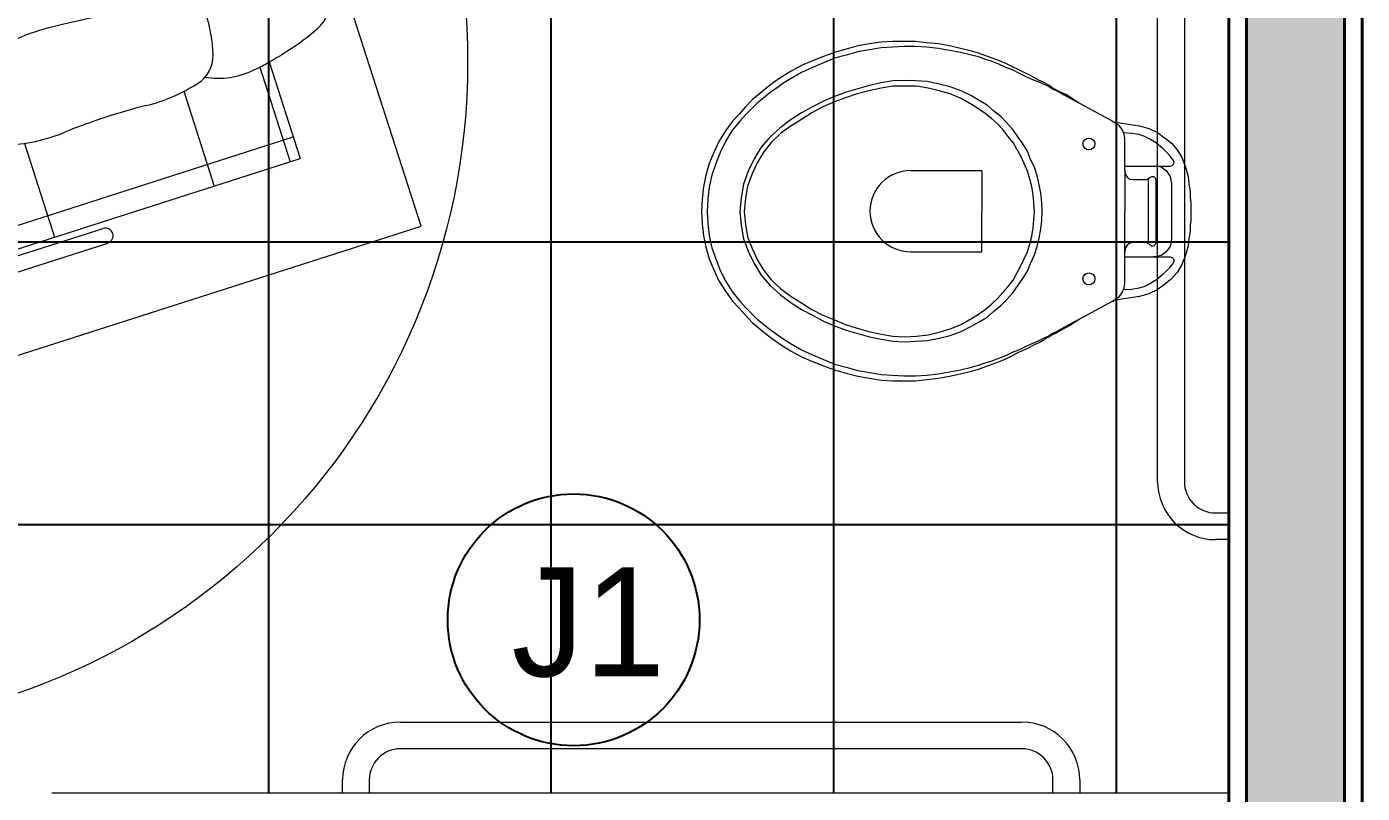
# Model space of a CAD drawing. Header units: millimetres. Extents: x 3006 to 6000, y 1661 to 3774.
# Drawn here: x 3759.805 to 3761.305, y 1865.963 to 1866.825 of the extents above; entities that cross this region are included whole.
import ezdxf

# ---------------------------------------------------------------- set-up
doc = ezdxf.new("R2010")
doc.units = ezdxf.units.MM
doc.header["$LTSCALE"] = 10
doc.linetypes.add('OCULTA', pattern=[0.375, 0.25, -0.125])
for name, color, linetype, lineweight in [('.15', 150, 'Continuous', 15), ('.40', 20, 'Continuous', 40), ('.40 Interno parede', 27, 'Continuous', 40), ('COTAS', 230, 'Continuous', 15)]:
    doc.layers.add(name, color=color, linetype=linetype, lineweight=lineweight)
doc.layers.add('.20 hachura', color=185, linetype='Continuous')
doc.layers.add('Escrita', color=34, linetype='Continuous')
doc.layers.add('Verde', color=7, linetype='Continuous', true_color=0x136734)
doc.styles.add('Texto Wilian', font='himalaya.ttf')
doc.dimstyles.new('Cota 1-75 Exter WMJ', dxfattribs={"dimtxt": 0.12, "dimasz": 0.05, "dimexe": 0.05, "dimexo": 0.1, "dimgap": 0.002, "dimtad": 1, "dimzin": 1, "dimtxsty": 'Texto Wilian', "dimblk": 'BOXFILLED', "dimcen": 2.5, "dimclrd": 230, "dimclre": 230, "dimclrt": 104, "dimazin": 0, "dimtfac": 1, "dimtix": 1, "dimtmove": 0, "dimatfit": 3, "dimfxl": 0.3, "dimfxlon": 1, "dimlwd": 20, "dimarcsym": 1})

# ---------------------------------------------------------------- blocks, each defined once
blk = doc.blocks.new('eqeqerq')
at = {"layer": 'Verde', "color": 106, "lineweight": 9}
for p, q in [((3671.8369, 1894.1438), (3671.8519, 1894.1438)), ((3671.8369, 1894.1138), (3671.8369, 1894.1438)), ((3671.8519, 1894.1138), (3671.8369, 1894.1138)), ((3671.8869, 1893.3806), (3671.8869, 1894.0788)), ((3671.9169, 1894.0788), (3671.9169, 1893.3806)), ((3671.8369, 1893.3156), (3671.8369, 1893.3456)), ((3671.8369, 1893.3456), (3671.8519, 1893.3456)), ((3671.8519, 1893.3156), (3671.8369, 1893.3156))]:
    blk.add_line(p, q, dxfattribs=at)
for centre, radius, start, end in [((3671.8519, 1894.0788), 0.065, 360, 90), ((3671.8519, 1894.0788), 0.035, 360, 90), ((3671.8519, 1893.3806), 0.065, 270, 360), ((3671.8519, 1893.3806), 0.035, 270, 360)]:
    blk.add_arc(centre, radius, start, end, dxfattribs=at)
blk = doc.blocks.new('werqwerqwer')
at = {"layer": 'Verde', "color": 106, "lineweight": 9}
for p, q in [((3672.0045, 1894.4138), (3672.0045, 1894.4288)), ((3672.0045, 1894.4288), (3672.0345, 1894.4288)), ((3672.0345, 1894.4288), (3672.0345, 1894.4138)), ((3672.8027, 1894.4138), (3672.8027, 1894.4288)), ((3672.8027, 1894.4288), (3672.8327, 1894.4288)), ((3672.8327, 1894.4288), (3672.8327, 1894.4138)), ((3672.0695, 1894.3788), (3672.7677, 1894.3788)), ((3672.7677, 1894.3488), (3672.0695, 1894.3488))]:
    blk.add_line(p, q, dxfattribs=at)
for centre, radius, start, end in [((3672.0695, 1894.4138), 0.065, 180, 270), ((3672.0695, 1894.4138), 0.035, 180, 270), ((3672.7677, 1894.4138), 0.065, 270, 360), ((3672.7677, 1894.4138), 0.035, 270, 360)]:
    blk.add_arc(centre, radius, start, end, dxfattribs=at)
blk = doc.blocks.new('qwerwqrwerqwer')
at = {"layer": 'Verde', "color": 106, "lineweight": 9}
for p, q in [((3672.2476, 1894.3585), (3672.2564, 1894.3636)), ((3672.2564, 1894.3636), (3672.2659, 1894.3673)), ((3672.2659, 1894.3673), (3672.2761, 1894.3702)), ((3672.2761, 1894.3702), (3672.2812, 1894.3709)), ((3672.2761, 1894.3702), (3672.2761, 1894.3702)), ((3672.2812, 1894.3709), (3672.2863, 1894.3716)), ((3672.2863, 1894.3716), (3672.2914, 1894.3724)), ((3672.2914, 1894.3724), (3672.2965, 1894.3731)), ((3672.2965, 1894.3731), (3672.3016, 1894.3731)), ((3672.3016, 1894.3731), (3672.3067, 1894.3738)), ((3672.3067, 1894.3738), (3672.3118, 1894.3738)), ((3672.3118, 1894.3738), (3672.3169, 1894.3738)), ((3672.3169, 1894.3738), (3672.3169, 1894.3738)), ((3672.3169, 1894.3738), (3672.322, 1894.3738)), ((3672.322, 1894.3738), (3672.3271, 1894.3738)), ((3672.3271, 1894.3738), (3672.3323, 1894.3731)), ((3672.3323, 1894.3731), (3672.3366, 1894.3731)), ((3672.3366, 1894.3731), (3672.3417, 1894.3724)), ((3672.3417, 1894.3724), (3672.3468, 1894.3716)), ((3672.3468, 1894.3716), (3672.3519, 1894.3709)), ((3672.3519, 1894.3709), (3672.3571, 1894.3702)), ((3672.3571, 1894.3702), (3672.3571, 1894.3702)), ((3672.3571, 1894.3702), (3672.3673, 1894.3673)), ((3672.3673, 1894.3673), (3672.3767, 1894.3636)), ((3672.3767, 1894.3636), (3672.3855, 1894.3585)), ((3672.2338, 1894.3439), (3672.2403, 1894.3519)), ((3672.2403, 1894.3519), (3672.2476, 1894.3585)), ((3672.2534, 1894.3493), (3672.2464, 1894.3426)), ((3672.258, 1894.3531), (3672.2534, 1894.3493)), ((3672.2615, 1894.3549), (3672.258, 1894.3531)), ((3672.258, 1894.3531), (3672.258, 1894.3531)), ((3672.2637, 1894.3541), (3672.2615, 1894.3549)), ((3672.2651, 1894.3527), (3672.2637, 1894.3541)), ((3672.2659, 1894.3505), (3672.2651, 1894.3527)), ((3672.2659, 1894.3323), (3672.2659, 1894.3505)), ((3672.2659, 1894.3505), (3672.2659, 1894.3505)), ((3672.2666, 1894.3403), (3672.271, 1894.3461)), ((3672.271, 1894.3461), (3672.2775, 1894.3505)), ((3672.2775, 1894.3505), (3672.2856, 1894.3519)), ((3672.2856, 1894.3519), (3672.3169, 1894.3519)), ((3672.3169, 1894.3519), (3672.3483, 1894.3519)), ((3672.3483, 1894.3519), (3672.3483, 1894.3519)), ((3672.3483, 1894.3519), (3672.3563, 1894.3505)), ((3672.3563, 1894.3505), (3672.3622, 1894.3461)), ((3672.3622, 1894.3461), (3672.3665, 1894.3403)), ((3672.368, 1894.3505), (3672.3687, 1894.3527)), ((3672.368, 1894.3323), (3672.368, 1894.3505)), ((3672.368, 1894.3505), (3672.368, 1894.3505)), ((3672.3687, 1894.3527), (3672.3702, 1894.3541)), ((3672.3702, 1894.3541), (3672.3724, 1894.3549)), ((3672.3724, 1894.3549), (3672.3759, 1894.3531)), ((3672.3759, 1894.3531), (3672.3759, 1894.3531)), ((3672.3759, 1894.3531), (3672.3805, 1894.3493)), ((3672.3805, 1894.3493), (3672.3875, 1894.3426)), ((3672.3855, 1894.3585), (3672.3928, 1894.3519)), ((3672.3928, 1894.3519), (3672.3994, 1894.3439)), ((3672.2236, 1894.3264), (3672.2279, 1894.3359)), ((3672.2279, 1894.3359), (3672.2338, 1894.3439)), ((3672.2401, 1894.3353), (3672.2359, 1894.3283)), ((3672.2464, 1894.3426), (3672.2401, 1894.3353)), ((3672.2659, 1894.3363), (3672.2666, 1894.3403)), ((3672.2659, 1894.2994), (3672.2659, 1894.3323)), ((3672.2775, 1894.3323), (3672.279, 1894.3337)), ((3672.2775, 1894.3301), (3672.2775, 1894.3323)), ((3672.2783, 1894.3279), (3672.2775, 1894.3301)), ((3672.279, 1894.3337), (3672.2812, 1894.3344)), ((3672.2812, 1894.3344), (3672.3169, 1894.3344)), ((3672.3169, 1894.3344), (3672.3519, 1894.3344)), ((3672.3519, 1894.3344), (3672.3519, 1894.3344)), ((3672.3519, 1894.3344), (3672.3541, 1894.3337)), ((3672.3541, 1894.3337), (3672.3556, 1894.3323)), ((3672.3563, 1894.3301), (3672.3549, 1894.3279)), ((3672.3556, 1894.3323), (3672.3563, 1894.3301)), ((3672.3665, 1894.3403), (3672.368, 1894.3323)), ((3672.368, 1894.2994), (3672.368, 1894.3323)), ((3672.3875, 1894.3426), (3672.3938, 1894.3353)), ((3672.3938, 1894.3353), (3672.398, 1894.3283)), ((3672.3994, 1894.3439), (3672.4052, 1894.3359)), ((3672.4052, 1894.3359), (3672.4096, 1894.3264)), ((3672.2163, 1894.2863), (3672.2206, 1894.3162)), ((3672.2206, 1894.3162), (3672.2236, 1894.3264)), ((3672.2206, 1894.3162), (3672.2206, 1894.3162)), ((3672.2306, 1894.3153), (3672.2292, 1894.3073)), ((3672.2324, 1894.3209), (3672.2306, 1894.3153)), ((3672.2359, 1894.3283), (3672.2324, 1894.3209)), ((3672.2797, 1894.3264), (3672.2783, 1894.3279)), ((3672.2783, 1894.3279), (3672.2783, 1894.3279)), ((3672.2805, 1894.325), (3672.2797, 1894.3264)), ((3672.2801, 1894.3257), (3672.3169, 1894.3257)), ((3672.2812, 1894.3235), (3672.2805, 1894.325)), ((3672.2812, 1894.322), (3672.2812, 1894.3235)), ((3672.2812, 1894.3089), (3672.2812, 1894.322)), ((3672.2812, 1894.322), (3672.2812, 1894.322)), ((3672.3169, 1894.3257), (3672.353, 1894.3257)), ((3672.3527, 1894.325), (3672.3519, 1894.3235)), ((3672.3519, 1894.3235), (3672.3519, 1894.322)), ((3672.3519, 1894.322), (3672.3519, 1894.3089)), ((3672.3534, 1894.3264), (3672.3527, 1894.325)), ((3672.3549, 1894.3279), (3672.3534, 1894.3264)), ((3672.3549, 1894.3279), (3672.3549, 1894.3279)), ((3672.398, 1894.3283), (3672.4015, 1894.3209)), ((3672.4015, 1894.3209), (3672.4032, 1894.3153)), ((3672.4032, 1894.3153), (3672.4046, 1894.3073)), ((3672.4096, 1894.3264), (3672.4125, 1894.3162)), ((3672.4125, 1894.3162), (3672.4169, 1894.2863)), ((3672.2292, 1894.3073), (3672.2287, 1894.298)), ((3672.2352, 1894.2994), (3672.2301, 1894.2987)), ((3672.271, 1894.2994), (3672.2352, 1894.2994)), ((3672.2352, 1894.2994), (3672.2352, 1894.2994)), ((3672.271, 1894.2994), (3672.2754, 1894.3002)), ((3672.271, 1894.2994), (3672.271, 1894.2994)), ((3672.271, 1894.2994), (3672.3169, 1894.2994)), ((3672.2754, 1894.3002), (3672.2783, 1894.3023)), ((3672.2783, 1894.3023), (3672.2805, 1894.3053)), ((3672.2805, 1894.3053), (3672.2812, 1894.3089)), ((3672.3622, 1894.2994), (3672.3169, 1894.2994)), ((3672.3519, 1894.3089), (3672.3519, 1894.3089)), ((3672.3519, 1894.3089), (3672.3527, 1894.3053)), ((3672.3527, 1894.3053), (3672.3549, 1894.3023)), ((3672.3549, 1894.3023), (3672.3578, 1894.3002)), ((3672.3578, 1894.3002), (3672.3622, 1894.2994)), ((3672.3979, 1894.2994), (3672.3622, 1894.2994)), ((3672.403, 1894.2987), (3672.3979, 1894.2994)), ((3672.4046, 1894.3073), (3672.4052, 1894.298)), ((3672.2155, 1894.2856), (3672.1951, 1894.2484)), ((3672.2163, 1894.2856), (3672.2155, 1894.2856)), ((3672.2177, 1894.2892), (3672.2163, 1894.2863)), ((3672.2163, 1894.2863), (3672.2163, 1894.2863)), ((3672.2163, 1894.2863), (3672.2163, 1894.2856)), ((3672.2163, 1894.2863), (3672.2163, 1894.2863)), ((3672.2163, 1894.2863), (3672.2163, 1894.2863)), ((3672.2163, 1894.2863), (3672.2163, 1894.2863)), ((3672.2163, 1894.2863), (3672.2163, 1894.2863)), ((3672.2163, 1894.2863), (3672.2163, 1894.2863)), ((3672.2163, 1894.2856), (3672.2163, 1894.2856)), ((3672.2163, 1894.2856), (3672.2163, 1894.2856)), ((3672.2206, 1894.2936), (3672.2177, 1894.2892)), ((3672.225, 1894.2965), (3672.2206, 1894.2936)), ((3672.2301, 1894.2987), (3672.225, 1894.2965)), ((3672.4081, 1894.2965), (3672.403, 1894.2987)), ((3672.4125, 1894.2936), (3672.4081, 1894.2965)), ((3672.4154, 1894.2892), (3672.4125, 1894.2936)), ((3672.4176, 1894.2863), (3672.4154, 1894.2892)), ((3672.4154, 1894.2892), (3672.4154, 1894.2892)), ((3672.4169, 1894.2863), (3672.4169, 1894.2863)), ((3672.4169, 1894.2863), (3672.4169, 1894.2863)), ((3672.4169, 1894.2863), (3672.4169, 1894.2863)), ((3672.4169, 1894.2863), (3672.4169, 1894.2863)), ((3672.4169, 1894.2863), (3672.4176, 1894.2863)), ((3672.4176, 1894.2856), (3672.4176, 1894.2863)), ((3672.438, 1894.2484), (3672.4176, 1894.2856)), ((3672.4176, 1894.2856), (3672.4176, 1894.2856)), ((3672.4176, 1894.2856), (3672.4176, 1894.2856)), ((3672.4176, 1894.2856), (3672.4176, 1894.2856)), ((3672.4176, 1894.2856), (3672.4176, 1894.2856)), ((3672.1951, 1894.2484), (3672.1842, 1894.2279)), ((3672.1922, 1894.2433), (3672.1886, 1894.2382)), ((3672.1951, 1894.2484), (3672.1922, 1894.2433)), ((3672.1951, 1894.2484), (3672.1951, 1894.2484)), ((3672.4409, 1894.2433), (3672.438, 1894.2484)), ((3672.449, 1894.2279), (3672.438, 1894.2484)), ((3672.4446, 1894.2382), (3672.4409, 1894.2433)), ((3672.1834, 1894.2279), (3672.1805, 1894.2228)), ((3672.1842, 1894.2279), (3672.1813, 1894.2228)), ((3672.1856, 1894.2331), (3672.1834, 1894.2279)), ((3672.1834, 1894.2279), (3672.1834, 1894.2279)), ((3672.1842, 1894.2279), (3672.1842, 1894.2279)), ((3672.1886, 1894.2382), (3672.1856, 1894.2331)), ((3672.4475, 1894.2331), (3672.4446, 1894.2382)), ((3672.4504, 1894.2279), (3672.4475, 1894.2331)), ((3672.4519, 1894.2228), (3672.449, 1894.2279)), ((3672.4533, 1894.2228), (3672.4504, 1894.2279)), ((3672.4504, 1894.2279), (3672.4504, 1894.2279)), ((3672.1747, 1894.2134), (3672.1718, 1894.2082)), ((3672.1761, 1894.2134), (3672.174, 1894.2082)), ((3672.1776, 1894.2177), (3672.1747, 1894.2134)), ((3672.1791, 1894.2177), (3672.1761, 1894.2134)), ((3672.1805, 1894.2228), (3672.1776, 1894.2177)), ((3672.1813, 1894.2228), (3672.1791, 1894.2177)), ((3672.4541, 1894.2177), (3672.4519, 1894.2228)), ((3672.4555, 1894.2177), (3672.4533, 1894.2228)), ((3672.457, 1894.2134), (3672.4541, 1894.2177)), ((3672.4584, 1894.2134), (3672.4555, 1894.2177)), ((3672.4592, 1894.2082), (3672.457, 1894.2134)), ((3672.4614, 1894.2082), (3672.4584, 1894.2134)), ((3672.1667, 1894.198), (3672.1637, 1894.1929)), ((3672.1696, 1894.2031), (3672.1667, 1894.198)), ((3672.1696, 1894.198), (3672.1674, 1894.1929)), ((3672.1718, 1894.2082), (3672.1696, 1894.2031)), ((3672.1718, 1894.2031), (3672.1696, 1894.198)), ((3672.174, 1894.2082), (3672.1718, 1894.2031)), ((3672.2673, 1894.198), (3672.2586, 1894.1937)), ((3672.2768, 1894.201), (3672.2673, 1894.198)), ((3672.287, 1894.2031), (3672.2768, 1894.201)), ((3672.2892, 1894.1951), (3672.2805, 1894.1929)), ((3672.2965, 1894.2053), (3672.287, 1894.2031)), ((3672.298, 1894.1966), (3672.2892, 1894.1951)), ((3672.3067, 1894.2061), (3672.2965, 1894.2053)), ((3672.3074, 1894.1973), (3672.298, 1894.1966)), ((3672.3169, 1894.2068), (3672.3067, 1894.2061)), ((3672.3169, 1894.198), (3672.3074, 1894.1973)), ((3672.3271, 1894.2061), (3672.3169, 1894.2068)), ((3672.3169, 1894.2068), (3672.3169, 1894.2068)), ((3672.3264, 1894.1973), (3672.3169, 1894.198)), ((3672.3169, 1894.198), (3672.3169, 1894.198)), ((3672.3352, 1894.1966), (3672.3264, 1894.1973)), ((3672.3366, 1894.2053), (3672.3271, 1894.2061)), ((3672.3447, 1894.1951), (3672.3352, 1894.1966)), ((3672.3468, 1894.2031), (3672.3366, 1894.2053)), ((3672.3534, 1894.1929), (3672.3447, 1894.1951)), ((3672.3563, 1894.201), (3672.3468, 1894.2031)), ((3672.3658, 1894.198), (3672.3563, 1894.201)), ((3672.3753, 1894.1937), (3672.3658, 1894.198)), ((3672.4621, 1894.2031), (3672.4592, 1894.2082)), ((3672.4643, 1894.2031), (3672.4614, 1894.2082)), ((3672.4643, 1894.198), (3672.4621, 1894.2031)), ((3672.4665, 1894.198), (3672.4643, 1894.2031)), ((3672.4665, 1894.1929), (3672.4643, 1894.198)), ((3672.4694, 1894.1929), (3672.4665, 1894.198)), ((3672.1579, 1894.1805), (3672.1543, 1894.1732)), ((3672.1616, 1894.1878), (3672.1579, 1894.1805)), ((3672.1616, 1894.1805), (3672.1579, 1894.1732)), ((3672.1637, 1894.1929), (3672.1616, 1894.1878)), ((3672.1616, 1894.1878), (3672.1616, 1894.1878)), ((3672.1652, 1894.1878), (3672.1616, 1894.1805)), ((3672.1674, 1894.1929), (3672.1652, 1894.1878)), ((3672.1652, 1894.1878), (3672.1652, 1894.1878)), ((3672.2411, 1894.1849), (3672.2323, 1894.1791)), ((3672.2491, 1894.19), (3672.2411, 1894.1849)), ((3672.2549, 1894.1827), (3672.2469, 1894.1783)), ((3672.2586, 1894.1937), (3672.2491, 1894.19)), ((3672.263, 1894.1864), (3672.2549, 1894.1827)), ((3672.2717, 1894.19), (3672.263, 1894.1864)), ((3672.2805, 1894.1929), (3672.2717, 1894.19)), ((3672.3622, 1894.19), (3672.3534, 1894.1929)), ((3672.3702, 1894.1864), (3672.3622, 1894.19)), ((3672.3782, 1894.1827), (3672.3702, 1894.1864)), ((3672.384, 1894.19), (3672.3753, 1894.1937)), ((3672.3862, 1894.1783), (3672.3782, 1894.1827)), ((3672.3921, 1894.1849), (3672.384, 1894.19)), ((3672.4008, 1894.1791), (3672.3921, 1894.1849)), ((3672.4687, 1894.1878), (3672.4665, 1894.1929)), ((3672.4723, 1894.1805), (3672.4687, 1894.1878)), ((3672.4687, 1894.1878), (3672.4687, 1894.1878)), ((3672.4716, 1894.1878), (3672.4694, 1894.1929)), ((3672.4752, 1894.1805), (3672.4716, 1894.1878)), ((3672.4716, 1894.1878), (3672.4716, 1894.1878)), ((3672.4752, 1894.1732), (3672.4723, 1894.1805)), ((3672.4789, 1894.1732), (3672.4752, 1894.1805)), ((3672.1506, 1894.1659), (3672.1477, 1894.1586)), ((3672.1543, 1894.1732), (3672.1506, 1894.1659)), ((3672.155, 1894.1659), (3672.1513, 1894.1579)), ((3672.1579, 1894.1732), (3672.155, 1894.1659)), ((3672.217, 1894.1667), (3672.2104, 1894.1601)), ((3672.2243, 1894.1732), (3672.217, 1894.1667)), ((3672.2323, 1894.1791), (3672.2243, 1894.1732)), ((3672.2323, 1894.1681), (3672.225, 1894.1623)), ((3672.2396, 1894.174), (3672.2323, 1894.1681)), ((3672.2469, 1894.1783), (3672.2396, 1894.174)), ((3672.3943, 1894.174), (3672.3862, 1894.1783)), ((3672.4015, 1894.1681), (3672.3943, 1894.174)), ((3672.4088, 1894.1732), (3672.4008, 1894.1791)), ((3672.4081, 1894.1623), (3672.4015, 1894.1681)), ((3672.4161, 1894.1667), (3672.4088, 1894.1732)), ((3672.4227, 1894.1601), (3672.4161, 1894.1667)), ((3672.4789, 1894.1659), (3672.4752, 1894.1732)), ((3672.4825, 1894.1659), (3672.4789, 1894.1732)), ((3672.4818, 1894.1579), (3672.4789, 1894.1659)), ((3672.4854, 1894.1586), (3672.4825, 1894.1659)), ((3672.1448, 1894.1506), (3672.1419, 1894.1433)), ((3672.1477, 1894.1586), (3672.1448, 1894.1506)), ((3672.1484, 1894.1506), (3672.146, 1894.1435)), ((3672.1513, 1894.1579), (3672.1484, 1894.1506)), ((3672.2039, 1894.1521), (3672.1973, 1894.1448)), ((3672.2104, 1894.1601), (3672.2039, 1894.1521)), ((3672.2126, 1894.1499), (3672.2068, 1894.1426)), ((3672.2185, 1894.1565), (3672.2126, 1894.1499)), ((3672.225, 1894.1623), (3672.2185, 1894.1565)), ((3672.4147, 1894.1565), (3672.4081, 1894.1623)), ((3672.4212, 1894.1499), (3672.4147, 1894.1565)), ((3672.4271, 1894.1426), (3672.4212, 1894.1499)), ((3672.4293, 1894.1521), (3672.4227, 1894.1601)), ((3672.4358, 1894.1448), (3672.4293, 1894.1521)), ((3672.4847, 1894.1506), (3672.4818, 1894.1579)), ((3672.4869, 1894.1426), (3672.4847, 1894.1506)), ((3672.4884, 1894.1506), (3672.4854, 1894.1586)), ((3672.4913, 1894.1433), (3672.4884, 1894.1506)), ((3672.1389, 1894.1353), (3672.1368, 1894.1273)), ((3672.1419, 1894.1433), (3672.1389, 1894.1353)), ((3672.1433, 1894.1353), (3672.1411, 1894.1273)), ((3672.146, 1894.1435), (3672.1433, 1894.1353)), ((3672.1922, 1894.136), (3672.1871, 1894.1273)), ((3672.1973, 1894.1448), (3672.1922, 1894.136)), ((3672.2017, 1894.1353), (3672.1966, 1894.1273)), ((3672.2068, 1894.1426), (3672.2017, 1894.1353)), ((3672.271, 1894.0587), (3672.271, 1894.139)), ((3672.271, 1894.139), (3672.3169, 1894.139)), ((3672.3622, 1894.139), (3672.3169, 1894.139)), ((3672.3622, 1894.0587), (3672.3622, 1894.139)), ((3672.4322, 1894.1353), (3672.4271, 1894.1426)), ((3672.4373, 1894.1273), (3672.4322, 1894.1353)), ((3672.4409, 1894.136), (3672.4358, 1894.1448)), ((3672.446, 1894.1273), (3672.4409, 1894.136)), ((3672.4898, 1894.1353), (3672.4869, 1894.1426)), ((3672.492, 1894.1273), (3672.4898, 1894.1353)), ((3672.4942, 1894.1353), (3672.4913, 1894.1433)), ((3672.4964, 1894.1273), (3672.4942, 1894.1353)), ((3672.1368, 1894.1273), (3672.1338, 1894.1149)), ((3672.1368, 1894.1273), (3672.1368, 1894.1273)), ((3672.1411, 1894.1273), (3672.1382, 1894.1149)), ((3672.1411, 1894.1273), (3672.1411, 1894.1273)), ((3672.1871, 1894.1273), (3672.1813, 1894.1156)), ((3672.1871, 1894.1273), (3672.1871, 1894.1273)), ((3672.1966, 1894.1273), (3672.19, 1894.1156)), ((3672.1966, 1894.1273), (3672.1966, 1894.1273)), ((3672.4373, 1894.1273), (3672.4373, 1894.1273)), ((3672.4439, 1894.1156), (3672.4373, 1894.1273)), ((3672.446, 1894.1273), (3672.446, 1894.1273)), ((3672.4519, 1894.1156), (3672.446, 1894.1273)), ((3672.4949, 1894.1149), (3672.492, 1894.1273)), ((3672.492, 1894.1273), (3672.492, 1894.1273)), ((3672.4993, 1894.1149), (3672.4964, 1894.1273)), ((3672.4964, 1894.1273), (3672.4964, 1894.1273)), ((3672.1338, 1894.1149), (3672.1309, 1894.1025)), ((3672.1382, 1894.1149), (3672.136, 1894.1025)), ((3672.1813, 1894.1156), (3672.1769, 1894.1032)), ((3672.19, 1894.1156), (3672.1849, 1894.1032)), ((3672.449, 1894.1032), (3672.4439, 1894.1156)), ((3672.4563, 1894.1032), (3672.4519, 1894.1156)), ((3672.4971, 1894.1025), (3672.4949, 1894.1149)), ((3672.5022, 1894.1025), (3672.4993, 1894.1149)), ((3672.1287, 1894.0901), (3672.1273, 1894.077)), ((3672.1309, 1894.1025), (3672.1287, 1894.0901)), ((3672.1338, 1894.0901), (3672.1324, 1894.077)), ((3672.136, 1894.1025), (3672.1338, 1894.0901)), ((3672.174, 1894.0908), (3672.171, 1894.0777)), ((3672.1769, 1894.1032), (3672.174, 1894.0908)), ((3672.1813, 1894.0908), (3672.1783, 1894.0784)), ((3672.1849, 1894.1032), (3672.1813, 1894.0908)), ((3672.4526, 1894.0908), (3672.449, 1894.1032)), ((3672.4555, 1894.0784), (3672.4526, 1894.0908)), ((3672.4592, 1894.0908), (3672.4563, 1894.1032)), ((3672.4621, 1894.0777), (3672.4592, 1894.0908)), ((3672.4993, 1894.0901), (3672.4971, 1894.1025)), ((3672.5008, 1894.077), (3672.4993, 1894.0901)), ((3672.5044, 1894.0901), (3672.5022, 1894.1025)), ((3672.5059, 1894.077), (3672.5044, 1894.0901)), ((3672.1273, 1894.077), (3672.1258, 1894.0645)), ((3672.1324, 1894.077), (3672.1317, 1894.0645)), ((3672.171, 1894.0777), (3672.1703, 1894.0645)), ((3672.1783, 1894.0784), (3672.1761, 1894.0653)), ((3672.457, 1894.0653), (3672.4555, 1894.0784)), ((3672.4628, 1894.0645), (3672.4621, 1894.0777)), ((3672.5015, 1894.0645), (3672.5008, 1894.077)), ((3672.5073, 1894.0645), (3672.5059, 1894.077)), ((3672.1258, 1894.0645), (3672.1258, 1894.0514)), ((3672.1317, 1894.0645), (3672.1317, 1894.0514)), ((3672.1703, 1894.0645), (3672.1696, 1894.0521)), ((3672.1761, 1894.0653), (3672.1761, 1894.0521)), ((3672.4577, 1894.0521), (3672.457, 1894.0653)), ((3672.4635, 1894.0521), (3672.4628, 1894.0645)), ((3672.5015, 1894.0514), (3672.5015, 1894.0645)), ((3672.5073, 1894.0514), (3672.5073, 1894.0645)), ((3672.1258, 1894.0514), (3672.1258, 1894.039)), ((3672.1317, 1894.0514), (3672.1324, 1894.039)), ((3672.1696, 1894.0521), (3672.1703, 1894.039)), ((3672.1761, 1894.0521), (3672.1761, 1894.039)), ((3672.457, 1894.039), (3672.4577, 1894.0521)), ((3672.4628, 1894.039), (3672.4635, 1894.0521)), ((3672.5011, 1894.038), (3672.5015, 1894.0514)), ((3672.5073, 1894.039), (3672.5073, 1894.0514)), ((3672.1258, 1894.039), (3672.1265, 1894.0259)), ((3672.1324, 1894.039), (3672.1331, 1894.0259)), ((3672.1703, 1894.039), (3672.1725, 1894.0259)), ((3672.1761, 1894.039), (3672.1783, 1894.0259)), ((3672.4548, 1894.0259), (3672.457, 1894.039)), ((3672.4606, 1894.0259), (3672.4628, 1894.039)), ((3672.5, 1894.0259), (3672.5011, 1894.038)), ((3672.5066, 1894.0259), (3672.5073, 1894.039)), ((3672.1265, 1894.0259), (3672.1265, 1894.0259)), ((3672.1265, 1894.0259), (3672.1287, 1894.0128)), ((3672.1331, 1894.0259), (3672.1331, 1894.0259)), ((3672.1331, 1894.0259), (3672.1353, 1894.0128)), ((3672.1725, 1894.0259), (3672.1725, 1894.0259)), ((3672.1725, 1894.0259), (3672.1754, 1894.0128)), ((3672.1783, 1894.0259), (3672.1783, 1894.0259)), ((3672.1783, 1894.0259), (3672.1813, 1894.012)), ((3672.4519, 1894.012), (3672.4548, 1894.0259)), ((3672.4548, 1894.0259), (3672.4548, 1894.0259)), ((3672.4577, 1894.0128), (3672.4606, 1894.0259)), ((3672.4606, 1894.0259), (3672.4606, 1894.0259)), ((3672.4978, 1894.0128), (3672.5, 1894.0259)), ((3672.5, 1894.0259), (3672.5, 1894.0259)), ((3672.5044, 1894.0128), (3672.5066, 1894.0259)), ((3672.5066, 1894.0259), (3672.5066, 1894.0259)), ((3672.1287, 1894.0128), (3672.1309, 1893.9996)), ((3672.1309, 1893.9996), (3672.1346, 1893.9865)), ((3672.1353, 1894.0128), (3672.1375, 1893.9996)), ((3672.1375, 1893.9996), (3672.1411, 1893.9865)), ((3672.1754, 1894.0128), (3672.1791, 1893.9996)), ((3672.1791, 1893.9996), (3672.1827, 1893.9865)), ((3672.1813, 1894.012), (3672.1849, 1893.9989)), ((3672.4482, 1893.9989), (3672.4519, 1894.012)), ((3672.4504, 1893.9865), (3672.4541, 1893.9996)), ((3672.4541, 1893.9996), (3672.4577, 1894.0128)), ((3672.492, 1893.9865), (3672.4956, 1893.9996)), ((3672.4956, 1893.9996), (3672.4978, 1894.0128)), ((3672.4986, 1893.9865), (3672.5022, 1893.9996)), ((3672.5022, 1893.9996), (3672.5044, 1894.0128)), ((3672.1346, 1893.9865), (3672.1382, 1893.9734)), ((3672.1411, 1893.9865), (3672.1448, 1893.9734)), ((3672.1827, 1893.9865), (3672.1878, 1893.9734)), ((3672.1849, 1893.9989), (3672.1893, 1893.9858)), ((3672.1893, 1893.9858), (3672.1937, 1893.9734)), ((3672.4387, 1893.9734), (3672.4439, 1893.9858)), ((3672.4439, 1893.9858), (3672.4482, 1893.9989)), ((3672.4453, 1893.9734), (3672.4504, 1893.9865)), ((3672.4884, 1893.9734), (3672.492, 1893.9865)), ((3672.4949, 1893.9734), (3672.4986, 1893.9865)), ((3672.1382, 1893.9734), (3672.1426, 1893.961)), ((3672.1448, 1893.9734), (3672.1499, 1893.961)), ((3672.1878, 1893.9734), (3672.1929, 1893.961)), ((3672.1937, 1893.9734), (3672.1995, 1893.9602)), ((3672.4336, 1893.9602), (3672.4387, 1893.9734)), ((3672.4402, 1893.961), (3672.4453, 1893.9734)), ((3672.4832, 1893.961), (3672.4884, 1893.9734)), ((3672.4905, 1893.961), (3672.4949, 1893.9734)), ((3672.1426, 1893.961), (3672.1477, 1893.9486)), ((3672.1499, 1893.961), (3672.155, 1893.9486)), ((3672.1929, 1893.961), (3672.1995, 1893.9486)), ((3672.1995, 1893.9602), (3672.2061, 1893.9478)), ((3672.4271, 1893.9478), (3672.4336, 1893.9602)), ((3672.4336, 1893.9486), (3672.4402, 1893.961)), ((3672.4781, 1893.9486), (3672.4832, 1893.961)), ((3672.4854, 1893.9486), (3672.4905, 1893.961)), ((3672.1477, 1893.9486), (3672.1528, 1893.9362)), ((3672.155, 1893.9486), (3672.1608, 1893.9362)), ((3672.1995, 1893.9486), (3672.2061, 1893.9362)), ((3672.2061, 1893.9478), (3672.2134, 1893.9362)), ((3672.4198, 1893.9362), (3672.4271, 1893.9478)), ((3672.4271, 1893.9362), (3672.4336, 1893.9486)), ((3672.4723, 1893.9362), (3672.4781, 1893.9486)), ((3672.4803, 1893.9362), (3672.4854, 1893.9486)), ((3672.1528, 1893.9362), (3672.1594, 1893.9245)), ((3672.1594, 1893.9245), (3672.1594, 1893.9245)), ((3672.1594, 1893.9245), (3672.1652, 1893.915)), ((3672.1608, 1893.9362), (3672.1674, 1893.9245)), ((3672.1674, 1893.9245), (3672.1674, 1893.9245)), ((3672.1674, 1893.9245), (3672.1725, 1893.9165)), ((3672.2061, 1893.9362), (3672.2134, 1893.9245)), ((3672.2134, 1893.9362), (3672.2206, 1893.9245)), ((3672.2134, 1893.9245), (3672.2134, 1893.9245)), ((3672.2134, 1893.9245), (3672.2228, 1893.9121)), ((3672.2206, 1893.9245), (3672.2206, 1893.9245)), ((3672.2206, 1893.9245), (3672.2294, 1893.9128)), ((3672.4037, 1893.9128), (3672.4125, 1893.9245)), ((3672.4103, 1893.9121), (3672.4198, 1893.9245)), ((3672.4125, 1893.9245), (3672.4198, 1893.9362)), ((3672.4125, 1893.9245), (3672.4125, 1893.9245)), ((3672.4198, 1893.9245), (3672.4271, 1893.9362)), ((3672.4198, 1893.9245), (3672.4198, 1893.9245)), ((3672.4606, 1893.9165), (3672.4657, 1893.9245)), ((3672.4657, 1893.9245), (3672.4723, 1893.9362)), ((3672.4657, 1893.9245), (3672.4657, 1893.9245)), ((3672.4679, 1893.915), (3672.4738, 1893.9245)), ((3672.4738, 1893.9245), (3672.4803, 1893.9362)), ((3672.4738, 1893.9245), (3672.4738, 1893.9245)), ((3672.1652, 1893.915), (3672.171, 1893.9063)), ((3672.1725, 1893.9165), (3672.1776, 1893.9092)), ((3672.2228, 1893.9121), (3672.233, 1893.9012)), ((3672.2294, 1893.9128), (3672.2389, 1893.9026)), ((3672.3943, 1893.9026), (3672.4037, 1893.9128)), ((3672.4001, 1893.9012), (3672.4103, 1893.9121)), ((3672.4555, 1893.9092), (3672.4606, 1893.9165)), ((3672.4621, 1893.9063), (3672.4679, 1893.915)), ((3672.171, 1893.9063), (3672.1776, 1893.8975)), ((3672.1776, 1893.9092), (3672.1834, 1893.9012)), ((3672.1776, 1893.8975), (3672.1842, 1893.8895)), ((3672.1834, 1893.9012), (3672.1893, 1893.8939)), ((3672.233, 1893.9012), (3672.2447, 1893.8909)), ((3672.2389, 1893.9026), (3672.2498, 1893.8939)), ((3672.3833, 1893.8939), (3672.3943, 1893.9026)), ((3672.3884, 1893.8909), (3672.4001, 1893.9012)), ((3672.4439, 1893.8939), (3672.4497, 1893.9012)), ((3672.449, 1893.8895), (3672.4555, 1893.8975)), ((3672.4497, 1893.9012), (3672.4555, 1893.9092)), ((3672.4555, 1893.8975), (3672.4621, 1893.9063)), ((3672.1842, 1893.8895), (3672.1915, 1893.8807)), ((3672.1893, 1893.8939), (3672.1951, 1893.8866)), ((3672.1915, 1893.8807), (3672.1995, 1893.8734)), ((3672.1951, 1893.8866), (3672.2017, 1893.88)), ((3672.2017, 1893.88), (3672.2082, 1893.8734)), ((3672.2447, 1893.8909), (3672.2578, 1893.8829)), ((3672.2498, 1893.8939), (3672.2622, 1893.8866)), ((3672.2578, 1893.8829), (3672.2717, 1893.8764)), ((3672.2622, 1893.8866), (3672.2746, 1893.8807)), ((3672.2746, 1893.8807), (3672.2885, 1893.8756)), ((3672.3454, 1893.8756), (3672.3585, 1893.8807)), ((3672.3585, 1893.8807), (3672.3709, 1893.8866)), ((3672.3614, 1893.8764), (3672.3753, 1893.8829)), ((3672.3709, 1893.8866), (3672.3833, 1893.8939)), ((3672.3753, 1893.8829), (3672.3884, 1893.8909)), ((3672.4249, 1893.8734), (3672.4315, 1893.88)), ((3672.4315, 1893.88), (3672.438, 1893.8866)), ((3672.4336, 1893.8734), (3672.4417, 1893.8807)), ((3672.438, 1893.8866), (3672.4439, 1893.8939)), ((3672.4417, 1893.8807), (3672.449, 1893.8895)), ((3672.1995, 1893.8734), (3672.2075, 1893.8661)), ((3672.2075, 1893.8661), (3672.2155, 1893.8588)), ((3672.2082, 1893.8734), (3672.2155, 1893.8669)), ((3672.2155, 1893.8669), (3672.2155, 1893.8669)), ((3672.2155, 1893.8669), (3672.2265, 1893.8581)), ((3672.2717, 1893.8764), (3672.2863, 1893.8712)), ((3672.2863, 1893.8712), (3672.3016, 1893.8683)), ((3672.2885, 1893.8756), (3672.3023, 1893.8734)), ((3672.3016, 1893.8683), (3672.3169, 1893.8669)), ((3672.3023, 1893.8734), (3672.3169, 1893.872)), ((3672.3169, 1893.872), (3672.3315, 1893.8734)), ((3672.3169, 1893.872), (3672.3169, 1893.872)), ((3672.3169, 1893.8669), (3672.3323, 1893.8683)), ((3672.3169, 1893.8669), (3672.3169, 1893.8669)), ((3672.3315, 1893.8734), (3672.3454, 1893.8756)), ((3672.3323, 1893.8683), (3672.3476, 1893.8712)), ((3672.3476, 1893.8712), (3672.3614, 1893.8764)), ((3672.4067, 1893.8581), (3672.4176, 1893.8669)), ((3672.4176, 1893.8669), (3672.4249, 1893.8734)), ((3672.4176, 1893.8669), (3672.4176, 1893.8669)), ((3672.4176, 1893.8588), (3672.4256, 1893.8661)), ((3672.4256, 1893.8661), (3672.4336, 1893.8734)), ((3672.2155, 1893.8588), (3672.2155, 1893.8588)), ((3672.2155, 1893.8588), (3672.2265, 1893.8508)), ((3672.2265, 1893.8581), (3672.2382, 1893.8508)), ((3672.2265, 1893.8508), (3672.2382, 1893.8435)), ((3672.2382, 1893.8508), (3672.2506, 1893.845)), ((3672.3833, 1893.845), (3672.395, 1893.8508)), ((3672.395, 1893.8508), (3672.4067, 1893.8581)), ((3672.395, 1893.8435), (3672.4067, 1893.8508)), ((3672.4067, 1893.8508), (3672.4176, 1893.8588)), ((3672.4176, 1893.8588), (3672.4176, 1893.8588)), ((3672.2382, 1893.8435), (3672.2506, 1893.8377)), ((3672.2506, 1893.845), (3672.263, 1893.8399)), ((3672.2506, 1893.8377), (3672.263, 1893.8326)), ((3672.263, 1893.8399), (3672.2761, 1893.8355)), ((3672.2761, 1893.8355), (3672.2892, 1893.8326)), ((3672.3439, 1893.8326), (3672.3578, 1893.8355)), ((3672.3578, 1893.8355), (3672.3702, 1893.8399)), ((3672.3702, 1893.8399), (3672.3833, 1893.845)), ((3672.3702, 1893.8326), (3672.3826, 1893.8377)), ((3672.3826, 1893.8377), (3672.395, 1893.8435)), ((3672.263, 1893.8326), (3672.2761, 1893.8289)), ((3672.2761, 1893.8289), (3672.2892, 1893.826)), ((3672.2892, 1893.8326), (3672.3031, 1893.8311)), ((3672.2892, 1893.826), (3672.3031, 1893.8246)), ((3672.3031, 1893.8311), (3672.3169, 1893.8304)), ((3672.3031, 1893.8246), (3672.3169, 1893.8238)), ((3672.3169, 1893.8304), (3672.3308, 1893.8311)), ((3672.3169, 1893.8304), (3672.3169, 1893.8304)), ((3672.3169, 1893.8238), (3672.3308, 1893.8246)), ((3672.3169, 1893.8238), (3672.3169, 1893.8238)), ((3672.3308, 1893.8311), (3672.3439, 1893.8326)), ((3672.3308, 1893.8246), (3672.3439, 1893.826)), ((3672.3439, 1893.826), (3672.3571, 1893.8289)), ((3672.3571, 1893.8289), (3672.3702, 1893.8326))]:
    blk.add_line(p, q, dxfattribs=at)
for centre in [(3672.2411, 1894.2592), (3672.3927, 1894.2592)]:
    blk.add_circle(centre, 0.00672, dxfattribs=at)
blk.add_arc((3672.3166, 1894.0587), 0.0456, 180, 0, dxfattribs=at)
blk = doc.blocks.new('qweqweqe')
at = {"layer": 'Verde', "color": 106, "linetype": 'OCULTA', "lineweight": 9}
for p, q in [((3672.2797, 1893.1609), (3671.4797, 1893.1609)), ((3672.2797, 1891.9609), (3672.2797, 1893.1609))]:
    blk.add_line(p, q, dxfattribs=at)
at = {"layer": 'Verde', "color": 106, "lineweight": 9}
for p, q in [((3672.052, 1893.0548), (3672.1659, 1893.0548)), ((3672.1405, 1892.3207), (3672.1405, 1893.0548)), ((3672.1659, 1892.6094), (3672.1659, 1893.0548)), ((3672.0542, 1893.0429), (3672.1659, 1893.0429)), ((3672.0541, 1892.9533), (3672.1659, 1892.9533)), ((3672.1731, 1892.6591), (3672.1731, 1892.8199)), ((3672.1904, 1892.6591), (3672.1904, 1892.8199)), ((3672.0551, 1892.765), (3672.1659, 1892.765))]:
    blk.add_line(p, q, dxfattribs=at)
for centre, radius, start, end in [((3672.0007, 1893.1044), 0.035, 21.9692, 173.7627), ((3671.7039, 1892.9847), 0.3551, 11.3967, 21.9692), ((3671.7039, 1892.9847), 0.3551, 8.261, 11.3967), ((3671.9657, 1893.0227), 0.0906, 332.6529, 8.261), ((3671.9815, 1892.8494), 0.1541, 73.4823, 91.2881), ((3672.015, 1892.9621), 0.0365, 14.8355, 73.4823), ((3674.2215, 1892.6595), 2.2882, 171.839, 175.583), ((3671.8589, 1892.9208), 0.198, 356.3024, 14.8355), ((3672.7279, 1892.8646), 0.6729, 176.3024, 184.4975), ((3672.1761, 1892.8175), 0.2367, 175.583, 186.056), ((3672.1818, 1892.8199), 0.00864, 0, 180), ((3671.863, 1892.7966), 0.1947, 344.1699, 4.4975)]:
    blk.add_arc(centre, radius, start, end, dxfattribs=at)
blk = doc.blocks.new('_BoxFilled')
at = {"color": 0, "linetype": 'ByBlock', "lineweight": -2}
blk.add_line((-0.5, 0), (-1, 0), dxfattribs=at)
at = {"color": 0, "linetype": 'ByBlock'}
blk.add_solid([(-0.5, 0.5), (0.5, 0.5), (-0.5, -0.5), (0.5, -0.5)], dxfattribs=at)
blk = doc.blocks.new('*D301')
at = {"layer": 'COTAS', "color": 230, "lineweight": -2, "transparency": 16777216}
for p, q in [((3717.9963, 1858.4835), (3717.9963, 1858.1335)), ((3773.2383, 1858.4835), (3773.2383, 1858.1335))]:
    blk.add_line(p, q, dxfattribs=at)
at = {"layer": 'COTAS', "color": 230, "linetype": 'Continuous', "lineweight": 20, "transparency": 16777216}
blk.add_line((3773.1883, 1858.1835), (3718.0463, 1858.1835), dxfattribs=at)
at = {"layer": 'Defpoints', "color": 0, "transparency": 16777216}
for p in [(3773.2383, 1868.8129), (3717.9963, 1859.6079), (3717.9963, 1858.1835)]:
    blk.add_point(p, dxfattribs=at)
at = {"layer": 'COTAS', "color": 230, "lineweight": 20, "transparency": 16777216, "xscale": 0.05, "yscale": 0.05, "zscale": 0.05, "rotation": 180}
blk.add_blockref('_BoxFilled', (3717.9963, 1858.1835), dxfattribs=at)
at = {"layer": 'COTAS', "color": 230, "lineweight": 20, "transparency": 16777216, "xscale": 0.05, "yscale": 0.05, "zscale": 0.05}
blk.add_blockref('_BoxFilled', (3773.2383, 1858.1835), dxfattribs=at)
at = {"layer": 'COTAS', "color": 104, "transparency": 16777216, "insert": (3745.6173, 1858.2602), "char_height": 0.12, "attachment_point": 5, "style": 'Texto Wilian'}
blk.add_mtext('55,24', dxfattribs=at)
blk = doc.blocks.new('*D361')
at = {"layer": 'COTAS', "color": 230, "lineweight": -2, "transparency": 16777216}
for p, q in [((3761.3053, 1865.8134), (3761.3053, 1865.4634)), ((3762.8053, 1865.8134), (3762.8053, 1865.4634))]:
    blk.add_line(p, q, dxfattribs=at)
at = {"layer": 'COTAS', "color": 230, "linetype": 'Continuous', "lineweight": 20, "transparency": 16777216}
blk.add_line((3762.7553, 1865.5134), (3761.3553, 1865.5134), dxfattribs=at)
at = {"layer": 'Defpoints', "color": 0, "transparency": 16777216}
for p in [(3761.3053, 1866.798), (3762.8053, 1866.798), (3761.3053, 1865.5134)]:
    blk.add_point(p, dxfattribs=at)
at = {"layer": 'COTAS', "color": 230, "lineweight": 20, "transparency": 16777216, "xscale": 0.05, "yscale": 0.05, "zscale": 0.05, "rotation": 180}
blk.add_blockref('_BoxFilled', (3761.3053, 1865.5134), dxfattribs=at)
at = {"layer": 'COTAS', "color": 230, "lineweight": 20, "transparency": 16777216, "xscale": 0.05, "yscale": 0.05, "zscale": 0.05}
blk.add_blockref('_BoxFilled', (3762.8053, 1865.5134), dxfattribs=at)
at = {"layer": 'COTAS', "color": 104, "transparency": 16777216, "insert": (3762.0553, 1865.5902), "char_height": 0.12, "attachment_point": 5, "style": 'Texto Wilian'}
blk.add_mtext('1,50', dxfattribs=at)

msp = doc.modelspace()

# ---------------------------------------------------------------- hatches: boundary and pattern name
at = {"layer": '.20 hachura'}
h = msp.add_hatch(dxfattribs=at)
h.set_pattern_fill('AR-HBONE', color=185, scale=0.001)
edge = h.paths.add_edge_path()
edge.add_line((3773.0883, 1869.683), (3771.5066, 1869.683))
edge.add_arc((3758.223, 1873.9584), 13.9547, 329.12833, 342.15899, ccw=False)
edge.add_line((3770.2006, 1866.798), (3770.2006, 1865.298))
edge.add_line((3770.2006, 1865.298), (3767.1053, 1865.298))
edge.add_line((3767.1053, 1865.298), (3767.1053, 1860.058))
edge.add_line((3767.1053, 1860.058), (3755.7103, 1860.058))
edge.add_line((3755.7103, 1860.058), (3755.7103, 1859.458))
edge.add_line((3755.7103, 1859.458), (3754.2103, 1859.458))
edge.add_line((3754.2103, 1859.458), (3754.2103, 1860.058))
edge.add_line((3754.2103, 1860.058), (3752.1383, 1860.058))
edge.add_line((3752.1383, 1860.058), (3752.1383, 1859.458))
edge.add_line((3752.1383, 1859.458), (3750.1383, 1859.458))
edge.add_line((3750.1383, 1859.458), (3750.1383, 1860.058))
edge.add_line((3750.1383, 1860.058), (3727.4333, 1860.058))
edge.add_line((3727.4333, 1860.058), (3727.4433, 1859.058))
edge.add_line((3727.4433, 1859.058), (3720.1883, 1859.058))
edge.add_line((3720.1883, 1859.058), (3720.1883, 1860.058))
edge.add_line((3720.1883, 1860.058), (3717.9963, 1860.058))
edge.add_line((3717.9963, 1860.058), (3717.9963, 1872.563))
edge.add_line((3717.9963, 1872.563), (3715.9963, 1872.5389))
edge.add_line((3715.9963, 1872.5389), (3715.9963, 1858.058))
edge.add_line((3715.9963, 1858.058), (3769.1053, 1858.058))
edge.add_line((3769.1053, 1858.058), (3769.1053, 1860.4811))
edge.add_arc((3761.3053, 1872.563), 14.3809, 302.84623, 374.33722)
edge.add_arc((3761.3053, 1872.563), 14.3809, 14.33722, 57.15377)
edge.add_line((3769.1053, 1884.6448), (3769.1053, 1887.068))
edge.add_line((3769.1053, 1887.068), (3715.9963, 1887.068))
edge.add_line((3715.9963, 1887.068), (3715.9963, 1872.5394))
edge.add_line((3715.9963, 1872.5394), (3717.9963, 1872.563))
edge.add_line((3717.9963, 1872.563), (3717.9963, 1885.068))
edge.add_line((3717.9963, 1885.068), (3720.1883, 1885.068))
edge.add_line((3720.1883, 1885.068), (3720.1883, 1886.068))
edge.add_line((3720.1883, 1886.068), (3728.6383, 1886.068))
edge.add_line((3728.6383, 1886.068), (3728.6383, 1885.068))
edge.add_line((3728.6383, 1885.068), (3750.1383, 1885.068))
edge.add_line((3750.1383, 1885.068), (3750.1383, 1885.668))
edge.add_line((3750.1383, 1885.668), (3752.1383, 1885.668))
edge.add_line((3752.1383, 1885.668), (3752.1383, 1885.068))
edge.add_line((3752.1383, 1885.068), (3754.2103, 1885.068))
edge.add_line((3754.2103, 1885.068), (3754.2103, 1885.668))
edge.add_line((3754.2103, 1885.668), (3755.7103, 1885.668))
edge.add_line((3755.7103, 1885.668), (3755.7103, 1885.068))
edge.add_line((3755.7103, 1885.068), (3767.1053, 1885.068))
edge.add_line((3767.1053, 1885.068), (3767.1053, 1879.828))
edge.add_line((3767.1053, 1879.828), (3770.2006, 1879.828))
edge.add_line((3770.2006, 1879.828), (3770.2006, 1878.328))
edge.add_arc((3758.5419, 1871.3119), 13.6069, 17.67373, 31.03894, ccw=False)
edge.add_line((3771.5066, 1875.443), (3773.0883, 1875.443))
edge.add_line((3773.0883, 1875.443), (3773.0883, 1875.863))
edge.add_line((3773.0883, 1875.863), (3773.2383, 1875.863))
edge.add_line((3773.2383, 1875.863), (3773.2383, 1869.263))
edge.add_line((3773.2383, 1869.263), (3773.0883, 1869.263))
edge.add_line((3773.0883, 1869.263), (3773.0883, 1869.683))
h = msp.add_hatch(color=185, dxfattribs=at)
h.dxf.hatch_style = 1
h.paths.add_polyline_path([(3754.1903, 1884.658), (3754.0513, 1884.658), (3754.0513, 1881.198), (3754.1903, 1881.198)])
h.paths.add_polyline_path([(3761.2853, 1864.593), (3761.1753, 1864.593), (3761.1753, 1863.928), (3758.2303, 1863.928), (3758.2303, 1862.978), (3756.6853, 1862.978), (3756.6853, 1862.868), (3758.3403, 1862.868), (3758.3403, 1863.818), (3761.1753, 1863.818), (3761.1753, 1862.6067), (3761.2853, 1862.6067)])
h.paths.add_polyline_path([(3754.1903, 1860.468), (3754.0513, 1860.468), (3754.0513, 1863.928), (3754.1903, 1863.928)])
h.paths.add_polyline_path([(3766.9753, 1860.078), (3766.9753, 1865.278), (3767.0853, 1865.278), (3767.0853, 1860.078)])
h.paths.add_polyline_path([(3762.8253, 1865.278), (3762.9353, 1865.278), (3762.9353, 1863.818), (3762.8253, 1863.818)])
h.paths.add_polyline_path([(3762.8253, 1860.078), (3762.9353, 1860.078), (3762.9353, 1861.538), (3762.8253, 1861.538)])
h.paths.add_polyline_path([(3755.8453, 1860.078), (3755.8453, 1863.818), (3757.3903, 1863.818), (3757.3903, 1863.928), (3755.7303, 1863.928), (3755.7303, 1860.078)])
h.paths.add_polyline_path([(3761.2853, 1880.533), (3761.1753, 1880.533), (3761.1753, 1881.198), (3758.2303, 1881.198), (3758.2303, 1882.148), (3756.6853, 1882.148), (3756.6853, 1882.258), (3758.3403, 1882.258), (3758.3403, 1881.308), (3761.1753, 1881.308), (3761.1753, 1882.5192), (3761.2853, 1882.5192)])
h.paths.add_polyline_path([(3766.9753, 1885.048), (3766.9753, 1879.848), (3767.0853, 1879.848), (3767.0853, 1885.048)])
h.paths.add_polyline_path([(3762.8253, 1879.848), (3762.9353, 1879.848), (3762.9353, 1881.308), (3762.8253, 1881.308)])
h.paths.add_polyline_path([(3762.8253, 1885.048), (3762.9353, 1885.048), (3762.9353, 1883.588), (3762.8253, 1883.588)])
h.paths.add_polyline_path([(3755.8453, 1885.048), (3755.8453, 1881.308), (3757.3903, 1881.308), (3757.3903, 1881.198), (3755.7303, 1881.198), (3755.7303, 1885.048)])
h.paths.add_polyline_path([(3761.1753, 1860.078), (3761.1753, 1861.3667), (3761.2853, 1861.3667), (3761.2853, 1860.078)])
h.paths.add_polyline_path([(3761.1753, 1885.048), (3761.1753, 1883.7592), (3761.2853, 1883.7592), (3761.2853, 1885.048)])
h.paths.add_polyline_path([(3754.1903, 1869.4824), (3754.1903, 1865.083), (3754.0513, 1865.083), (3754.0513, 1869.4824)])
h.paths.add_polyline_path([(3755.8403, 1865.833), (3755.7303, 1865.833), (3755.7303, 1869.543), (3761.2853, 1869.543), (3761.2853, 1865.833), (3761.1753, 1865.833), (3761.1753, 1869.433), (3758.5628, 1869.433), (3758.5628, 1865.833), (3758.4528, 1865.833), (3758.4528, 1869.433), (3755.8403, 1869.433)])
h.paths.add_polyline_path([(3758.4528, 1879.293), (3758.4528, 1875.693), (3755.8403, 1875.693), (3755.8403, 1879.293), (3755.7303, 1879.293), (3755.7303, 1875.583), (3761.2853, 1875.583), (3761.2853, 1879.293), (3761.1753, 1879.293), (3761.1753, 1875.693), (3758.5628, 1875.693), (3758.5628, 1879.293)])
h.paths.add_polyline_path([(3757.3128, 1879.293), (3757.3128, 1879.183), (3757.2028, 1879.183), (3757.2028, 1879.293)], flags=17)
h.paths.add_polyline_path([(3757.3128, 1865.833), (3757.3128, 1865.943), (3757.2028, 1865.943), (3757.2028, 1865.833)])
h.paths.add_polyline_path([(3759.8128, 1879.183), (3759.8128, 1879.293), (3759.7028, 1879.293), (3759.7028, 1879.183)], flags=17)
h.paths.add_polyline_path([(3759.7028, 1865.943), (3759.7028, 1865.833), (3759.8128, 1865.833), (3759.8128, 1865.943)])
edge = h.paths.add_edge_path()
edge.add_line((3754.1903, 1875.563), (3754.1903, 1880.043))
edge.add_line((3754.1903, 1880.043), (3754.0513, 1880.043))
edge.add_line((3754.0513, 1880.043), (3754.0513, 1875.563))
h = msp.add_hatch(dxfattribs=at)
h.set_pattern_fill('ANSI37', color=185, scale=0.1, angle=45)
h.set_pattern_definition([(90, (34.8489, 0), (-0.3175, 0), []), (180, (34.8489, 0), (-6e-17, -0.3175), [])])
h.paths.add_polyline_path([(3760.1691, 1867.468), (3761.1553, 1867.468), (3761.1553, 1865.963), (3759.6828, 1865.963), (3759.6828, 1865.813), (3758.5828, 1865.813), (3758.5828, 1867.468), (3759.1691, 1867.468), (3759.1691, 1867.618), (3758.5828, 1867.618), (3758.5828, 1869.413), (3761.1553, 1869.413), (3761.1553, 1867.618), (3760.1691, 1867.618)])

# ---------------------------------------------------------------- linework, layer by layer
at = {"layer": '.15', "color": 150, "lineweight": 15}
msp.add_line((3761.1553, 1865.963), (3759.8328, 1865.963), dxfattribs=at)
msp.add_circle((3759.5501, 1866.7846), 0.75, dxfattribs=at)
at = {"layer": '.40', "color": 20, "lineweight": 40}
msp.add_line((3759.8328, 1865.963), (3759.8328, 1865.963), dxfattribs=at)
at = {"layer": '.40'}
msp.add_lwpolyline([(3755.8603, 1865.813), (3755.7103, 1865.813), (3755.7103, 1869.563), (3761.3053, 1869.563), (3761.3053, 1865.813), (3761.1553, 1865.813), (3761.1553, 1869.413), (3758.5828, 1869.413), (3758.5828, 1865.813), (3758.4328, 1865.813), (3758.4328, 1869.413), (3755.8603, 1869.413)], close=True, dxfattribs=at)
at = {"layer": '.40 Interno parede', "color": 27}
msp.add_lwpolyline([(3755.8403, 1865.833), (3755.7303, 1865.833), (3755.7303, 1869.543), (3761.2853, 1869.543), (3761.2853, 1865.833), (3761.1753, 1865.833), (3761.1753, 1869.433), (3758.5628, 1869.433), (3758.5628, 1865.833), (3758.4528, 1865.833), (3758.4528, 1869.433), (3755.8403, 1869.433)], close=True, dxfattribs=at)
at = {"layer": 'Escrita'}
msp.add_circle((3760.4192, 1866.1579), 0.1415, dxfattribs=at)

# ---------------------------------------------------------------- block references
at = {"layer": '.40'}
for name, p, rotation in [('eqeqerq', (7432.9923, 3760.3918), 180), ('qwerwqrwerqwer', (1866.739, 5538.9338), 270), ('werqwerqwer', (7432.9923, 3760.3918), 180)]:
    msp.add_blockref(name, p, dxfattribs=dict(at, rotation=rotation))
at = {"layer": '.40 Interno parede', "rotation": 287.785715248648}
msp.add_blockref('qweqweqe', (835.8425, 4785.0847), dxfattribs=at)

# ---------------------------------------------------------------- texts
at = {"layer": 'Escrita', "insert": (3760.3494, 1866.0927), "char_height": 0.12229, "width": 0.3489, "attachment_point": 7, "style": 'Texto Wilian'}
msp.add_mtext('{\\C34;J1}', dxfattribs=at)

# ---------------------------------------------------------------- dimensions: what is measured, and where the dimension line sits
at = {"layer": 'COTAS'}
for base, p1, p2, picture, middle in [((3717.9963, 1858.1835), (3773.2383, 1868.8129), (3717.9963, 1859.6079), '*D301', (3745.6173, 1858.2602)), ((3761.3053, 1865.5134), (3762.8053, 1866.798), (3761.3053, 1866.798), '*D361', (3762.0553, 1865.5902))]:
    dim = msp.add_linear_dim(base=base, p1=p1, p2=p2, dimstyle='Cota 1-75 Exter WMJ', dxfattribs=at)
    dim.commit()
    dim.dimension.update_dxf_attribs({"geometry": picture, "text_midpoint": middle})

doc.saveas('drawing.dxf')
